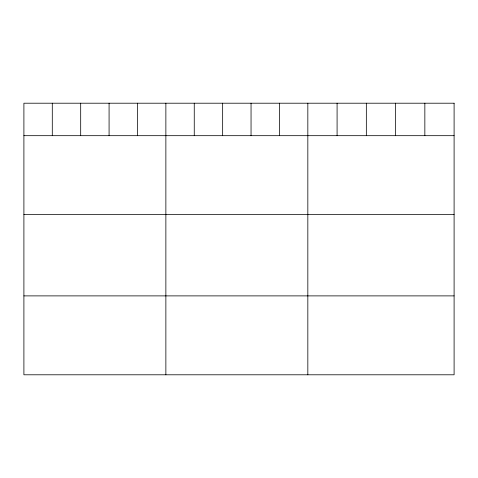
<?xml version="1.0" encoding="UTF-8"?>
<svg xmlns="http://www.w3.org/2000/svg" width="478" height="478" viewBox="0 0 478 478"><rect width="100%" height="100%" fill="white"/><g stroke="black" fill="none" stroke-linecap="round" stroke-linejoin="round"><path stroke-width="0.72" d="M23.9 135.68L454.1 135.68M23.9 214.586L454.1 214.586M23.9 295.888L454.1 295.888M424.846 103.206L424.846 135.68M395.593 103.206L395.593 135.68M366.339 103.206L366.339 135.68M337.086 103.206L337.086 135.68M307.832 103.206L307.832 374.794M279.439 103.206L279.439 135.68M251.046 103.206L251.046 135.68M222.652 103.206L222.652 135.68M194.259 103.206L194.259 135.68M165.866 103.206L165.866 374.794M137.473 103.206L137.473 135.68M109.08 103.206L109.08 135.68M80.686 103.206L80.686 135.68M52.293 103.206L52.293 135.68M454.1 103.206L23.9 103.206L23.9 374.794L454.1 374.794L454.1 103.206"/></g></svg>
